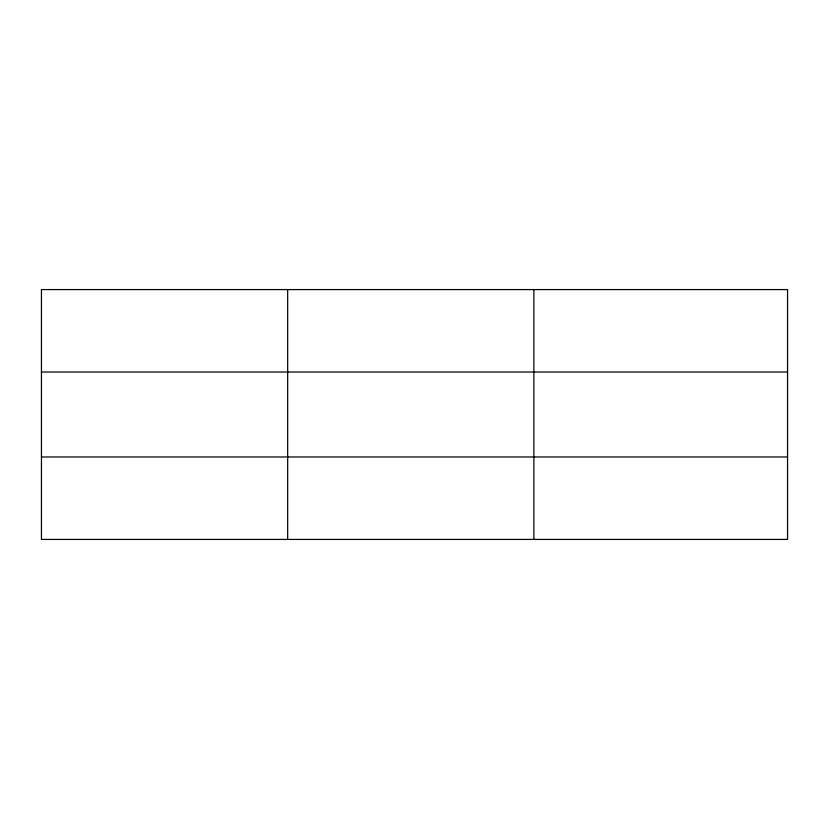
<?xml version="1.0" encoding="UTF-8"?>
<svg xmlns="http://www.w3.org/2000/svg" width="829" height="829" viewBox="0 0 829 829"><rect width="100%" height="100%" fill="white"/><g stroke="black" fill="none" stroke-linecap="round" stroke-linejoin="round"><path stroke-width="1.24" d="M287.663 539.42L287.663 289.58M533.876 539.42L533.876 289.58M41.45 372.024L787.55 372.024M41.45 456.976L787.55 456.976M787.55 511.939L787.55 539.42L41.45 539.42L41.45 289.58L787.55 289.58L787.55 511.939"/></g></svg>
